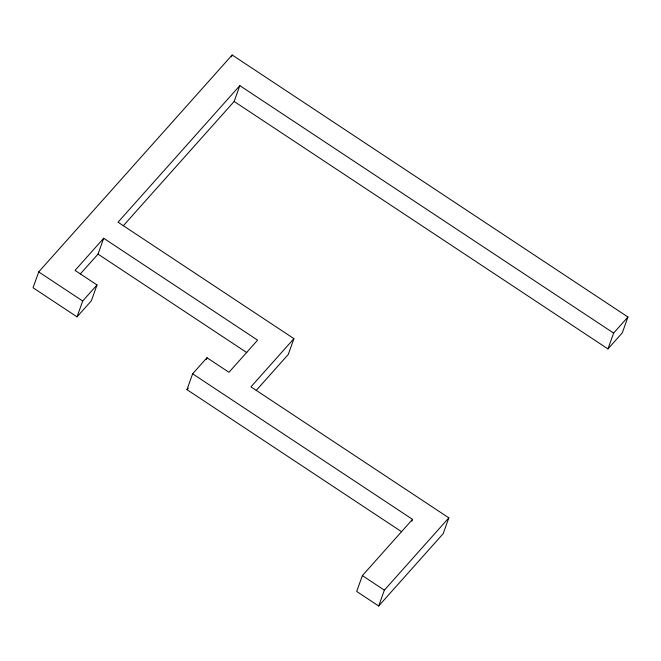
<?xml version="1.0" encoding="UTF-8"?>
<svg xmlns="http://www.w3.org/2000/svg" width="661" height="661" viewBox="0 0 661 661"><rect width="100%" height="100%" fill="white"/><g stroke="black" fill="none" stroke-linecap="round" stroke-linejoin="round"><path stroke-width="0.99" d="M607.946 348.925L613.623 333.086L239.827 85.624L234.151 101.463L607.946 348.925L622.282 332.855L627.95 317.016L232.168 54.995L38.718 271.911L33.05 287.75L77.023 316.859L91.358 300.796L97.027 284.957L75.04 270.399L103.694 238.266L257.616 340.159L228.954 372.292L206.967 357.733L192.64 373.804L186.964 389.643L401.69 531.799M80.287 273.993L98.026 254.105L103.694 238.266M77.023 316.859L82.699 301.019L97.027 284.957M231.499 56.863L232.168 54.995M206.298 359.601L206.967 357.733M239.827 85.624L118.03 222.195L293.93 338.647L288.262 354.486L256.187 390.444M192.64 373.804L412.522 519.372L362.368 575.607L356.692 591.446L378.687 606.005L443.167 533.7L448.836 517.86L250.94 386.85L293.93 338.647M378.687 606.005L384.355 590.166L448.836 517.86M411.853 521.232L412.522 519.372M123.301 225.756L234.151 101.463M186.964 389.643L188.327 388.114M613.623 333.086L627.95 317.016M98.026 254.105L246.784 352.586M38.718 271.911L82.699 301.019M362.368 575.607L384.355 590.166"/></g></svg>
